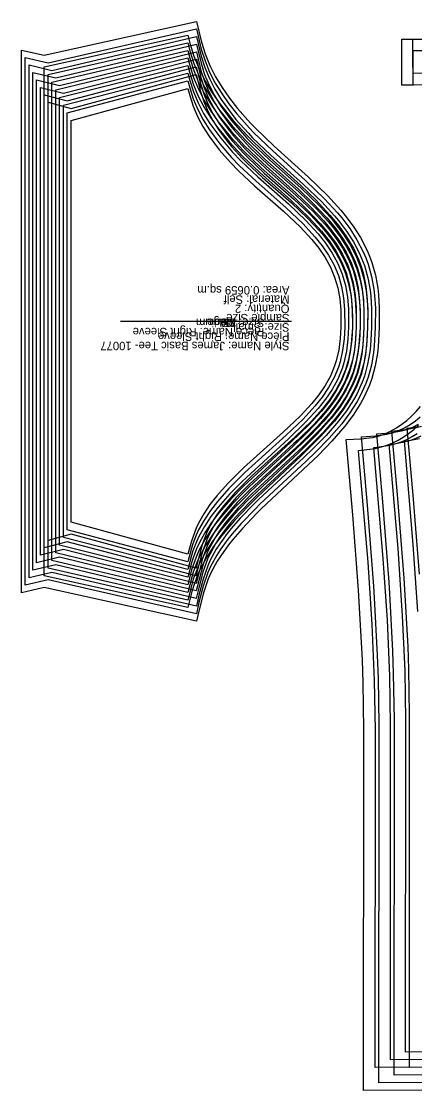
# Model space of a CAD drawing. Extents: x -181 to -11, y -2 to 95.
# Drawn here: x -108.4 to -75.6, y 2.5 to 91.2 of the extents above; entities that cross this region are included whole.
import ezdxf

# ---------------------------------------------------------------- set-up
doc = ezdxf.new("R2010")
doc.units = 0

msp = doc.modelspace()

# ---------------------------------------------------------------- linework, layer by layer
at = {"layer": '1'}
msp.add_line((-85.99, 66.35), (-100.207, 66.35), dxfattribs=at)
for points in [[(-106.216, 48.168), (-106.216, 84.533), (-104.311, 84.015), (-93.912, 86.841), (-93.554, 85.416), (-93.279, 84.593), (-92.94, 83.794), (-92.531, 83.022), (-92.065, 82.282), (-91.261, 81.2), (-90.974, 80.854), (-90.06, 79.853), (-89.743, 79.532), (-88.408, 78.284), (-85.999, 76.174), (-84.665, 74.925), (-83.727, 73.928), (-83.431, 73.581), (-82.85, 72.831), (-82.326, 72.04), (-81.872, 71.205), (-81.506, 70.329), (-81.25, 69.457), (-81.077, 68.562), (-81.018, 68.111), (-80.934, 66.754), (-80.942, 65.848), (-81.035, 64.516), (-81.093, 64.075), (-81.26, 63.194), (-81.508, 62.334), (-81.87, 61.461), (-82.32, 60.63), (-82.846, 59.841), (-83.428, 59.093), (-84.344, 58.077), (-85.655, 56.806), (-85.992, 56.498), (-89.309, 53.506), (-89.633, 53.199), (-90.661, 52.17), (-91.619, 51.077), (-92.166, 50.345), (-92.419, 49.963), (-92.866, 49.175), (-93.058, 48.766), (-93.41, 47.805), (-93.83, 46.254), (-93.924, 45.863), (-104.311, 48.686)], [(-104.311, 49.673), (-104.311, 83.028), (-94.599, 85.667), (-94.456, 85.102), (-94.167, 84.219), (-93.797, 83.363), (-93.356, 82.535), (-92.854, 81.737), (-92.005, 80.595), (-91.069, 79.522), (-90.412, 78.847), (-89.075, 77.599), (-86.662, 75.488), (-85.284, 74.192), (-84.321, 73.152), (-83.737, 72.421), (-83.215, 71.657), (-82.771, 70.858), (-82.416, 70.021), (-82.159, 69.139), (-81.994, 68.226), (-81.907, 67.292), (-81.896, 65.872), (-81.952, 64.925), (-82.073, 63.992), (-82.276, 63.087), (-82.414, 62.648), (-82.765, 61.811), (-83.209, 61.013), (-83.732, 60.252), (-84.317, 59.523), (-85.283, 58.484), (-86.657, 57.182), (-89.978, 54.191), (-90.303, 53.882), (-91.284, 52.906), (-92.208, 51.872), (-92.774, 51.146), (-93.284, 50.387), (-93.728, 49.591), (-93.922, 49.178), (-94.311, 48.118), (-94.599, 47.033)]]:
    msp.add_lwpolyline(points, close=True, dxfattribs=at)
at = {"layer": '2'}
msp.add_line((-85.99, 66.35), (-100.207, 66.35), dxfattribs=at)
for points in [[(-106.533, 47.551), (-106.533, 85.149), (-104.628, 84.648), (-93.908, 87.469), (-93.543, 86.003), (-93.262, 85.156), (-92.916, 84.334), (-92.497, 83.538), (-92.019, 82.776), (-91.196, 81.662), (-90.902, 81.306), (-89.965, 80.273), (-89.639, 79.942), (-88.27, 78.656), (-85.798, 76.48), (-84.43, 75.192), (-83.468, 74.165), (-83.164, 73.807), (-82.569, 73.034), (-82.032, 72.219), (-81.568, 71.359), (-81.193, 70.457), (-80.931, 69.56), (-80.756, 68.64), (-80.697, 68.175), (-80.615, 66.78), (-80.624, 65.848), (-80.717, 64.477), (-80.774, 64.023), (-80.943, 63.116), (-81.196, 62.23), (-81.565, 61.33), (-82.026, 60.474), (-82.564, 59.659), (-83.161, 58.888), (-84.1, 57.839), (-85.445, 56.526), (-85.791, 56.208), (-89.194, 53.117), (-89.527, 52.8), (-90.582, 51.737), (-91.564, 50.609), (-92.124, 49.853), (-92.383, 49.46), (-92.841, 48.647), (-93.037, 48.225), (-93.396, 47.235), (-93.823, 45.637), (-93.918, 45.234), (-104.628, 48.053)], [(-104.628, 49.038), (-104.628, 83.663), (-94.599, 86.302), (-94.454, 85.72), (-94.158, 84.809), (-93.78, 83.926), (-93.329, 83.072), (-92.814, 82.248), (-91.944, 81.07), (-90.983, 79.962), (-90.308, 79.263), (-88.935, 77.974), (-86.456, 75.792), (-85.041, 74.452), (-84.051, 73.378), (-83.452, 72.623), (-82.917, 71.835), (-82.462, 71.011), (-82.101, 70.147), (-81.84, 69.238), (-81.675, 68.297), (-81.589, 67.335), (-81.578, 65.872), (-81.635, 64.895), (-81.755, 63.933), (-81.96, 62.999), (-82.1, 62.546), (-82.458, 61.681), (-82.912, 60.857), (-83.447, 60.07), (-84.048, 59.316), (-85.04, 58.241), (-86.452, 56.893), (-89.864, 53.796), (-90.198, 53.477), (-91.204, 52.466), (-92.154, 51.397), (-92.734, 50.646), (-93.257, 49.861), (-93.712, 49.038), (-93.909, 48.612), (-94.188, 47.888), (-94.306, 47.518), (-94.599, 46.398)]]:
    msp.add_lwpolyline(points, close=True, dxfattribs=at)
at = {"layer": '3'}
msp.add_line((-85.99, 66.35), (-100.207, 66.35), dxfattribs=at)
for points in [[(-106.851, 46.934), (-106.851, 85.767), (-104.946, 85.281), (-93.903, 88.098), (-93.532, 86.59), (-93.246, 85.719), (-92.892, 84.874), (-92.463, 84.055), (-91.974, 83.271), (-91.131, 82.124), (-90.829, 81.757), (-89.869, 80.694), (-89.535, 80.353), (-88.132, 79.028), (-85.597, 76.786), (-84.194, 75.459), (-83.208, 74.401), (-82.897, 74.033), (-82.287, 73.237), (-81.738, 72.398), (-81.263, 71.514), (-80.88, 70.586), (-80.613, 69.663), (-80.435, 68.718), (-80.376, 68.24), (-80.308, 67.285), (-80.307, 65.848), (-80.398, 64.438), (-80.455, 63.971), (-80.626, 63.038), (-80.883, 62.125), (-81.259, 61.199), (-81.731, 60.316), (-82.282, 59.477), (-82.893, 58.682), (-83.856, 57.6), (-85.235, 56.246), (-85.59, 55.917), (-89.08, 52.728), (-89.421, 52.4), (-90.503, 51.304), (-91.509, 50.141), (-92.083, 49.361), (-92.348, 48.956), (-92.816, 48.119), (-93.016, 47.684), (-93.382, 46.665), (-93.816, 45.02), (-93.913, 44.605), (-104.946, 47.42)], [(-104.946, 48.403), (-104.946, 84.298), (-94.599, 86.937), (-94.451, 86.337), (-94.15, 85.399), (-93.764, 84.489), (-93.302, 83.609), (-92.775, 82.76), (-91.882, 81.544), (-90.897, 80.401), (-90.205, 79.68), (-88.796, 78.349), (-86.251, 76.096), (-84.797, 74.713), (-83.781, 73.604), (-83.167, 72.826), (-82.62, 72.013), (-82.154, 71.163), (-81.786, 70.274), (-81.522, 69.337), (-81.355, 68.369), (-81.27, 67.378), (-81.261, 65.872), (-81.317, 64.865), (-81.437, 63.874), (-81.643, 62.911), (-81.786, 62.444), (-82.15, 61.552), (-82.614, 60.701), (-83.162, 59.889), (-83.779, 59.11), (-84.797, 57.999), (-86.247, 56.605), (-89.749, 53.402), (-90.092, 53.072), (-91.125, 52.027), (-92.099, 50.922), (-92.694, 50.146), (-93.23, 49.335), (-93.695, 48.486), (-93.897, 48.046), (-94.181, 47.299), (-94.302, 46.918), (-94.599, 45.763)]]:
    msp.add_lwpolyline(points, close=True, dxfattribs=at)
at = {"layer": '4'}
msp.add_line((-85.99, 66.35), (-100.207, 66.35), dxfattribs=at)
for points in [[(-107.168, 46.315), (-107.168, 86.386), (-105.263, 85.914), (-93.899, 88.727), (-93.521, 87.178), (-93.23, 86.283), (-92.868, 85.414), (-92.43, 84.572), (-91.93, 83.766), (-91.066, 82.586), (-90.757, 82.209), (-89.774, 81.115), (-89.432, 80.764), (-87.994, 79.4), (-85.396, 77.092), (-83.959, 75.726), (-82.949, 74.638), (-82.63, 74.259), (-82.006, 73.44), (-81.444, 72.578), (-80.958, 71.668), (-80.567, 70.715), (-80.295, 69.767), (-80.114, 68.795), (-80.055, 68.305), (-79.989, 67.324), (-79.99, 65.849), (-80.079, 64.399), (-80.137, 63.919), (-80.309, 62.959), (-80.57, 62.021), (-80.954, 61.068), (-81.436, 60.159), (-82, 59.295), (-82.626, 58.476), (-83.612, 57.361), (-85.025, 55.965), (-85.388, 55.626), (-88.966, 52.338), (-89.315, 52), (-90.424, 50.871), (-91.454, 49.672), (-92.042, 48.87), (-92.313, 48.452), (-92.791, 47.591), (-92.995, 47.143), (-93.369, 46.094), (-93.81, 44.402), (-93.908, 43.976), (-105.263, 46.786)], [(-105.263, 47.768), (-105.263, 84.933), (-94.599, 87.572), (-94.449, 86.955), (-94.142, 85.989), (-93.747, 85.053), (-93.275, 84.146), (-92.735, 83.271), (-92.138, 82.428), (-91.156, 81.224), (-90.101, 80.097), (-88.656, 78.724), (-86.045, 76.4), (-84.554, 74.974), (-83.512, 73.83), (-82.882, 73.028), (-82.322, 72.191), (-81.846, 71.316), (-81.47, 70.4), (-81.203, 69.436), (-81.036, 68.44), (-80.951, 67.42), (-80.943, 65.872), (-80.999, 64.836), (-81.119, 63.815), (-81.327, 62.823), (-81.471, 62.342), (-81.842, 61.423), (-82.316, 60.546), (-82.878, 59.707), (-83.509, 58.903), (-84.554, 57.756), (-86.041, 56.316), (-89.635, 53.007), (-89.987, 52.666), (-91.046, 51.587), (-92.044, 50.446), (-92.654, 49.646), (-93.203, 48.809), (-93.678, 47.934), (-93.885, 47.48), (-94.175, 46.711), (-94.297, 46.318), (-94.599, 45.128)]]:
    msp.add_lwpolyline(points, close=True, dxfattribs=at)
msp.add_lwpolyline([(-75.367, 45.355), (-75.883, 51.925), (-76.38, 57.48), (-75.292, 57.622)], dxfattribs=at)
at = {"layer": '5'}
msp.add_line((-85.99, 66.35), (-100.207, 66.35), dxfattribs=at)
for points in [[(-107.486, 45.695), (-107.486, 87.006), (-105.581, 86.548), (-93.895, 89.356), (-93.511, 87.766), (-93.213, 86.847), (-92.844, 85.954), (-92.397, 85.09), (-91.885, 84.261), (-91.002, 83.049), (-90.686, 82.661), (-89.679, 81.536), (-89.328, 81.175), (-87.856, 79.772), (-85.196, 77.398), (-83.724, 75.993), (-82.689, 74.874), (-82.364, 74.485), (-81.725, 73.644), (-81.149, 72.757), (-80.653, 71.823), (-80.255, 70.844), (-79.977, 69.87), (-79.794, 68.873), (-79.734, 68.369), (-79.669, 67.362), (-79.672, 65.849), (-79.761, 64.36), (-79.818, 63.867), (-79.992, 62.881), (-80.258, 61.916), (-80.649, 60.936), (-81.142, 60.002), (-81.718, 59.113), (-82.358, 58.27), (-83.368, 57.122), (-84.815, 55.685), (-85.187, 55.336), (-88.852, 51.948), (-89.21, 51.601), (-90.345, 50.437), (-91.059, 49.624), (-91.399, 49.203), (-92.001, 48.377), (-92.278, 47.948), (-92.767, 47.062), (-92.975, 46.601), (-93.356, 45.523), (-93.701, 44.222), (-93.904, 43.347), (-105.581, 46.153)], [(-105.581, 47.133), (-105.581, 85.568), (-94.599, 88.207), (-94.446, 87.572), (-94.133, 86.579), (-93.73, 85.616), (-93.247, 84.683), (-92.695, 83.783), (-92.084, 82.915), (-91.078, 81.675), (-89.997, 80.514), (-88.517, 79.099), (-85.84, 76.704), (-84.686, 75.612), (-83.587, 74.457), (-82.912, 73.648), (-82.3, 72.804), (-81.769, 71.923), (-81.332, 71.002), (-81.155, 70.526), (-80.884, 69.535), (-80.716, 68.511), (-80.633, 67.463), (-80.626, 65.872), (-80.681, 64.806), (-80.801, 63.756), (-81.011, 62.735), (-81.157, 62.24), (-81.331, 61.761), (-81.764, 60.836), (-82.296, 59.953), (-82.908, 59.107), (-83.586, 58.295), (-84.686, 57.133), (-85.836, 56.028), (-89.521, 52.612), (-89.882, 52.261), (-90.967, 51.147), (-91.99, 49.971), (-92.614, 49.146), (-93.176, 48.284), (-93.662, 47.382), (-93.872, 46.915), (-94.168, 46.122), (-94.293, 45.718), (-94.599, 44.493)]]:
    msp.add_lwpolyline(points, close=True, dxfattribs=at)
for points in [[(-60.104, 4.46), (-76.198, 4.411), (-76.188, 32.472), (-76.188, 33.721), (-76.25, 37.493), (-76.317, 39.378), (-76.57, 44.087), (-76.633, 45.028), (-77.152, 51.648), (-77.651, 57.245), (-76.531, 57.366), (-75.643, 57.533), (-75.211, 57.655)], [(-75.506, 42.277), (-75.884, 47.828), (-76.625, 56.402), (-76.382, 56.429), (-75.366, 56.625)]]:
    msp.add_lwpolyline(points, dxfattribs=at)
at = {"layer": '6'}
msp.add_line((-85.99, 66.35), (-100.207, 66.35), dxfattribs=at)
for points in [[(-107.803, 45.074), (-107.803, 87.626), (-105.898, 87.181), (-93.891, 89.986), (-93.5, 88.354), (-93.198, 87.411), (-92.821, 86.495), (-92.364, 85.608), (-91.841, 84.757), (-90.937, 83.511), (-90.614, 83.113), (-89.584, 81.957), (-89.225, 81.587), (-87.718, 80.145), (-84.995, 77.705), (-83.488, 76.261), (-82.43, 75.111), (-82.097, 74.711), (-81.443, 73.847), (-80.855, 72.937), (-80.348, 71.978), (-79.942, 70.973), (-79.658, 69.974), (-79.473, 68.951), (-79.413, 68.434), (-79.349, 67.401), (-79.355, 65.849), (-79.442, 64.321), (-79.499, 63.814), (-79.674, 62.802), (-79.945, 61.811), (-80.131, 61.303), (-80.584, 60.319), (-80.847, 59.845), (-81.436, 58.93), (-82.091, 58.063), (-83.124, 56.883), (-84.227, 55.766), (-84.986, 55.045), (-88.738, 51.558), (-89.105, 51.2), (-90.266, 50.003), (-90.997, 49.167), (-91.345, 48.734), (-91.96, 47.885), (-92.243, 47.443), (-92.742, 46.533), (-92.955, 46.059), (-93.343, 44.952), (-93.694, 43.615), (-93.899, 42.717), (-105.898, 45.519)], [(-105.898, 46.498), (-105.898, 86.203), (-94.599, 88.842), (-94.444, 88.19), (-94.125, 87.169), (-93.714, 86.179), (-93.22, 85.22), (-92.655, 84.294), (-92.03, 83.401), (-91, 82.126), (-89.894, 80.931), (-88.377, 79.474), (-85.634, 77.008), (-84.452, 75.883), (-83.326, 74.695), (-82.634, 73.862), (-82.009, 72.994), (-81.465, 72.088), (-81.02, 71.142), (-80.84, 70.652), (-80.688, 70.148), (-80.469, 69.112), (-80.346, 68.046), (-80.298, 66.963), (-80.308, 65.872), (-80.363, 64.776), (-80.483, 63.697), (-80.694, 62.648), (-80.842, 62.138), (-81.02, 61.645), (-81.461, 60.694), (-82.004, 59.784), (-82.631, 58.913), (-83.325, 58.076), (-84.452, 56.879), (-85.631, 55.739), (-89.407, 52.218), (-89.776, 51.855), (-90.888, 50.708), (-91.935, 49.495), (-92.574, 48.645), (-93.148, 47.758), (-93.645, 46.829), (-93.86, 46.349), (-94.161, 45.533), (-94.288, 45.117), (-94.599, 43.858)]]:
    msp.add_lwpolyline(points, close=True, dxfattribs=at)
for points in [[(-60.696, 3.826), (-77.469, 3.776), (-77.453, 32.049), (-77.452, 33.308), (-77.515, 37.108), (-77.582, 39.008), (-77.836, 43.752), (-77.899, 44.7), (-78.42, 51.371), (-78.923, 57.01), (-77.77, 57.109), (-76.855, 57.261), (-76.408, 57.377), (-75.913, 57.564), (-75.438, 57.804)], [(-60.788, 5.731), (-76.515, 5.684), (-76.498, 31.992), (-76.497, 33.262), (-76.568, 37.336), (-76.77, 41.916), (-77.151, 47.509), (-77.895, 56.148), (-77.645, 56.17), (-76.598, 56.35), (-76.087, 56.485), (-75.647, 56.646), (-75.22, 56.844)]]:
    msp.add_lwpolyline(points, dxfattribs=at)
at = {"layer": '7'}
msp.add_line((-85.99, 66.35), (-100.207, 66.35), dxfattribs=at)
for points in [[(-108.121, 44.453), (-108.121, 88.248), (-106.216, 87.815), (-93.888, 90.616), (-93.49, 88.943), (-93.182, 87.975), (-92.798, 87.036), (-92.331, 86.126), (-91.797, 85.253), (-91.193, 84.392), (-90.543, 83.565), (-89.489, 82.379), (-89.122, 81.998), (-87.58, 80.517), (-84.794, 78.011), (-83.253, 76.528), (-82.171, 75.348), (-81.83, 74.937), (-81.162, 74.051), (-80.561, 73.117), (-80.044, 72.132), (-79.822, 71.623), (-79.629, 71.102), (-79.34, 70.077), (-79.152, 69.028), (-79.092, 68.499), (-79.03, 67.44), (-79.037, 65.85), (-79.123, 64.282), (-79.18, 63.762), (-79.357, 62.723), (-79.632, 61.707), (-79.822, 61.185), (-80.284, 60.174), (-80.552, 59.687), (-81.154, 58.748), (-81.824, 57.857), (-82.88, 56.644), (-84.009, 55.496), (-84.786, 54.753), (-88.624, 51.168), (-89, 50.8), (-90.188, 49.569), (-90.936, 48.71), (-91.291, 48.265), (-91.92, 47.392), (-92.209, 46.938), (-92.719, 46.003), (-92.936, 45.517), (-93.331, 44.381), (-93.687, 43.009), (-93.895, 42.087), (-106.216, 44.886)], [(-47.278, 85.979), (-60.801, 85.999), (-62.956, 85.994), (-62.958, 86.629), (-62.956, 85.994), (-74.952, 85.97), (-75.904, 85.964), (-75.922, 88.827), (-75.923, 89.779), (-47.279, 89.789), (-18.636, 89.792), (-18.636, 88.84), (-18.653, 85.976), (-19.605, 85.982), (-31.6, 86.001), (-31.599, 86.636), (-31.6, 86.001), (-33.755, 86.005), (-47.278, 85.979)], [(-106.216, 45.863), (-106.216, 86.838), (-94.599, 89.477), (-94.441, 88.808), (-94.117, 87.759), (-93.697, 86.742), (-93.193, 85.757), (-92.615, 84.806), (-91.976, 83.888), (-90.922, 82.577), (-89.79, 81.347), (-88.238, 79.849), (-85.429, 77.312), (-84.218, 76.155), (-83.065, 74.932), (-82.357, 74.076), (-81.717, 73.184), (-81.162, 72.254), (-80.708, 71.281), (-80.525, 70.778), (-80.371, 70.261), (-80.15, 69.197), (-80.027, 68.104), (-79.98, 66.992), (-79.991, 65.872), (-80.046, 64.747), (-80.165, 63.638), (-80.378, 62.56), (-80.528, 62.036), (-80.708, 61.529), (-80.919, 61.035), (-81.423, 60.078), (-82.024, 59.162), (-82.702, 58.284), (-83.825, 57.028), (-85.426, 55.451), (-89.293, 51.823), (-89.671, 51.45), (-90.809, 50.268), (-91.881, 49.02), (-92.534, 48.145), (-93.121, 47.232), (-93.629, 46.277), (-93.848, 45.783), (-94.155, 44.945), (-94.284, 44.517), (-94.599, 43.223)]]:
    msp.add_lwpolyline(points, close=True, dxfattribs=at)
for points in [[(-61.287, 3.192), (-78.739, 3.141), (-78.718, 31.626), (-78.717, 32.894), (-78.779, 36.723), (-78.847, 38.637), (-79.102, 43.417), (-79.165, 44.372), (-79.689, 51.092), (-80.194, 56.775), (-79.009, 56.852), (-78.066, 56.989), (-77.606, 57.099), (-77.094, 57.281), (-76.601, 57.517), (-76.131, 57.798), (-75.705, 58.097), (-75.302, 58.425)], [(-61.401, 5.097), (-77.785, 5.049), (-77.763, 31.556), (-77.762, 32.836), (-77.832, 36.94), (-78.035, 41.554), (-78.377, 46.677), (-79.073, 54.87), (-79.165, 55.894), (-78.908, 55.912), (-77.83, 56.076), (-77.303, 56.204), (-76.848, 56.361), (-76.406, 56.556), (-75.978, 56.784), (-75.565, 57.041)]]:
    msp.add_lwpolyline(points, dxfattribs=at)
at = {"layer": '8'}
msp.add_line((-85.99, 66.35), (-100.207, 66.35), dxfattribs=at)
for points in [[(-108.438, 43.831), (-108.438, 88.87), (-106.533, 88.449), (-93.884, 91.246), (-93.481, 89.532), (-93.166, 88.54), (-92.775, 87.577), (-92.298, 86.644), (-91.753, 85.748), (-91.136, 84.865), (-90.471, 84.018), (-89.395, 82.801), (-89.019, 82.41), (-87.443, 80.89), (-84.594, 78.318), (-83.018, 76.796), (-81.912, 75.585), (-81.563, 75.164), (-80.881, 74.254), (-80.267, 73.296), (-79.739, 72.287), (-79.513, 71.765), (-79.316, 71.231), (-79.022, 70.181), (-78.831, 69.106), (-78.77, 68.564), (-78.71, 67.479), (-78.72, 65.85), (-78.804, 64.243), (-78.861, 63.71), (-79.04, 62.645), (-79.32, 61.602), (-79.512, 61.066), (-79.984, 60.029), (-80.258, 59.53), (-80.872, 58.565), (-81.557, 57.651), (-82.636, 56.405), (-83.791, 55.225), (-84.585, 54.462), (-88.511, 50.778), (-88.895, 50.4), (-90.109, 49.135), (-90.874, 48.252), (-91.237, 47.795), (-91.88, 46.899), (-92.175, 46.434), (-92.695, 45.474), (-92.916, 44.975), (-93.318, 43.809), (-93.68, 42.402), (-93.891, 41.456), (-106.533, 44.252)], [(-106.533, 45.228), (-106.533, 87.473), (-94.599, 90.112), (-94.439, 89.425), (-94.108, 88.349), (-93.68, 87.306), (-93.166, 86.294), (-92.576, 85.317), (-91.922, 84.374), (-90.845, 83.027), (-89.686, 81.764), (-88.098, 80.224), (-85.224, 77.616), (-83.983, 76.427), (-82.804, 75.17), (-82.079, 74.291), (-81.425, 73.375), (-80.858, 72.419), (-80.613, 71.925), (-80.396, 71.42), (-80.209, 70.905), (-80.054, 70.374), (-79.831, 69.282), (-79.707, 68.161), (-79.662, 67.02), (-79.673, 65.872), (-79.728, 64.717), (-79.848, 63.579), (-80.062, 62.472), (-80.213, 61.934), (-80.396, 61.414), (-80.611, 60.905), (-81.126, 59.922), (-81.739, 58.981), (-82.432, 58.078), (-83.582, 56.786), (-85.221, 55.162), (-88.789, 51.808), (-89.565, 51.044), (-90.73, 49.829), (-91.826, 48.545), (-92.494, 47.645), (-93.094, 46.706), (-93.612, 45.725), (-93.835, 45.217), (-94.148, 44.356), (-94.279, 43.917), (-94.599, 42.588)], [(-47.278, 85.97), (-60.812, 85.999), (-63.681, 85.992), (-63.682, 86.627), (-63.681, 85.992), (-75.872, 85.962), (-76.824, 85.955), (-76.844, 88.819), (-76.844, 89.771), (-47.279, 89.78), (-17.714, 89.785), (-17.714, 88.832), (-17.733, 85.968), (-18.685, 85.974), (-30.876, 85.999), (-30.875, 86.634), (-30.876, 85.999), (-33.745, 86.005), (-47.278, 85.97)], [(-47.279, 86.922), (-60.812, 86.951), (-63.683, 86.944), (-63.685, 87.579), (-63.683, 86.944), (-75.878, 86.914), (-75.891, 88.819), (-47.279, 88.827), (-18.667, 88.832), (-18.679, 86.927), (-30.874, 86.952), (-30.873, 87.587), (-30.874, 86.952), (-33.745, 86.957), (-47.279, 86.922)]]:
    msp.add_lwpolyline(points, close=True, dxfattribs=at)
for points in [[(-61.878, 2.558), (-80.009, 2.506), (-79.983, 31.203), (-79.982, 32.48), (-80.044, 36.338), (-80.111, 38.266), (-80.367, 43.081), (-80.431, 44.043), (-80.913, 50.293), (-81.465, 56.538), (-80.248, 56.595), (-79.278, 56.717), (-78.803, 56.82), (-78.274, 56.997), (-77.765, 57.229), (-77.276, 57.508), (-76.834, 57.807), (-76.414, 58.135), (-76.017, 58.49), (-75.642, 58.869), (-75.283, 59.279)], [(-62.015, 4.463), (-79.055, 4.414), (-79.027, 31.119), (-79.026, 32.409), (-79.096, 36.544), (-79.299, 41.192), (-79.643, 46.354), (-80.343, 54.608), (-80.435, 55.64), (-80.171, 55.654), (-79.061, 55.802), (-78.519, 55.924), (-78.049, 56.076), (-77.592, 56.267), (-77.148, 56.494), (-76.72, 56.75), (-76.275, 57.053), (-75.849, 57.383), (-75.443, 57.737)]]:
    msp.add_lwpolyline(points, dxfattribs=at)

# ---------------------------------------------------------------- texts
at = {"layer": '1'}
for s, p in [('Size: XS', (-88.268, 66.581)), ('Piece Name: Right Sleeve', (-88.268, 65.811))]:
    msp.add_text(s, height=0.7, rotation=180.00001, dxfattribs=at).set_placement(p)
at = {"layer": '2'}
for s, p in [('Area: 0.0659 sq.m', (-86.168, 69.276)), ('Material: Self', (-86.168, 68.506)), ('Quantity: 2', (-86.168, 67.736)), ('Sample Size', (-86.168, 66.966)), ('Size: Small', (-86.168, 66.196)), ('Style Name: James Basic Tee- 10077', (-86.168, 64.656)), ('Piece Name: Right Sleeve', (-86.168, 65.426))]:
    msp.add_text(s, height=0.7, rotation=180.00001, dxfattribs=at).set_placement(p)
at = {"layer": '3'}
for s, p in [('Size: Medium', (-88.268, 66.581)), ('Piece Name: Right Sleeve', (-88.268, 65.811))]:
    msp.add_text(s, height=0.7, rotation=180.00001, dxfattribs=at).set_placement(p)
at = {"layer": '4'}
for s, p in [('Size: Large', (-88.268, 66.581)), ('Piece Name: Right Sleeve', (-88.268, 65.811))]:
    msp.add_text(s, height=0.7, rotation=180.00001, dxfattribs=at).set_placement(p)
at = {"layer": '5'}
for s, p in [('Size: XL', (-88.268, 66.581)), ('Piece Name: Right Sleeve', (-88.268, 65.811))]:
    msp.add_text(s, height=0.7, rotation=180.00001, dxfattribs=at).set_placement(p)
at = {"layer": '6'}
for s, p in [('Size: 2XL', (-88.268, 66.581)), ('Piece Name: Right Sleeve', (-88.268, 65.811))]:
    msp.add_text(s, height=0.7, rotation=180.00001, dxfattribs=at).set_placement(p)
at = {"layer": '7'}
for s, p in [('Size: 3XL', (-88.268, 66.581)), ('Piece Name: Right Sleeve', (-88.268, 65.811))]:
    msp.add_text(s, height=0.7, rotation=180.00001, dxfattribs=at).set_placement(p)
at = {"layer": '8'}
for s, p in [('Size: 4XL', (-88.268, 66.581)), ('Piece Name: Right Sleeve', (-88.268, 65.811))]:
    msp.add_text(s, height=0.7, rotation=180.00001, dxfattribs=at).set_placement(p)

doc.saveas('drawing.dxf')
